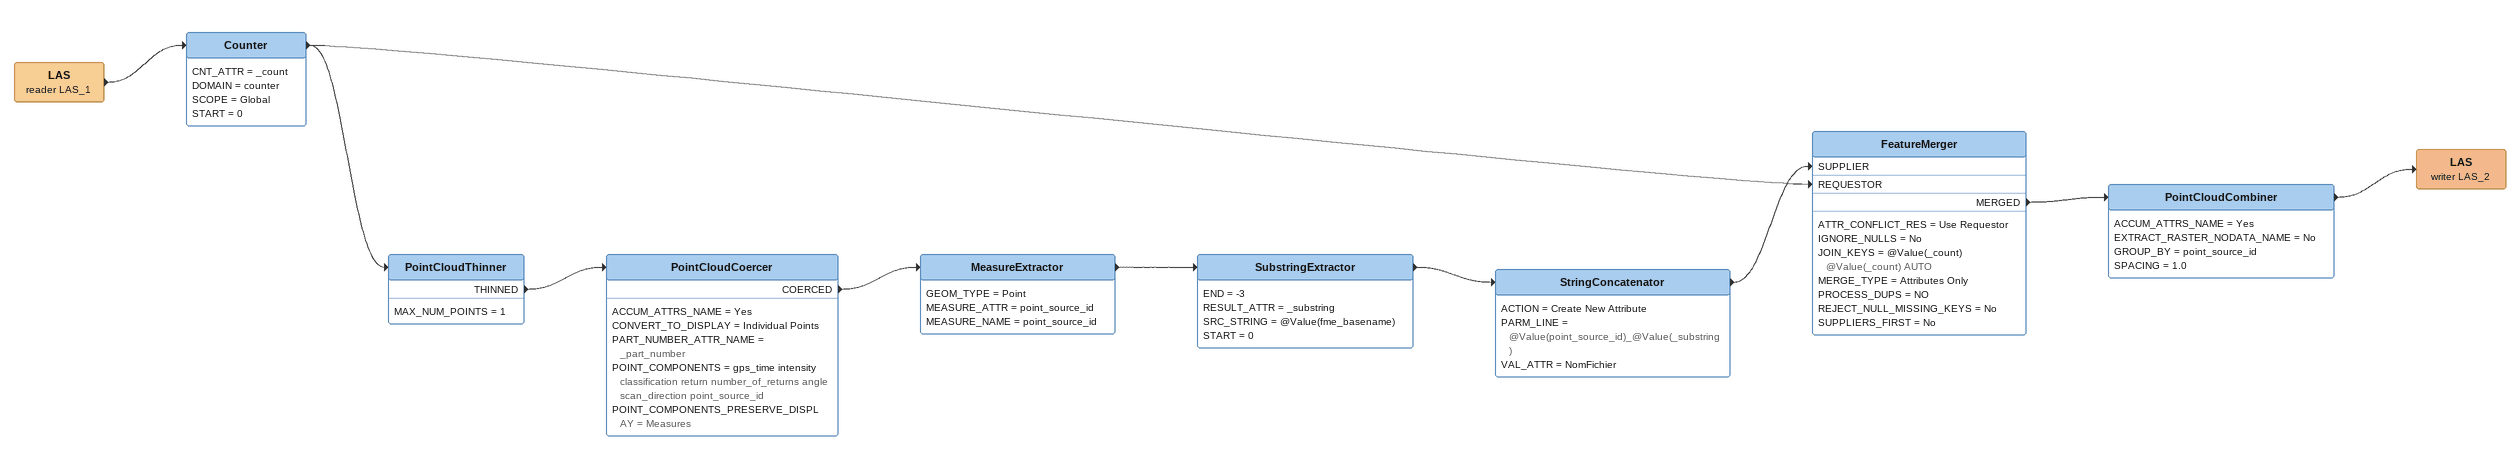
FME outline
LAS (reader LAS_1)
    -> Counter
Counter
    CNT_ATTR = _count
    DOMAIN = counter
    SCOPE = Global
    START = 0
    -> FeatureMerger [REQUESTOR]
    -> PointCloudThinner
PointCloudThinner
    MAX_NUM_POINTS = 1
    THINNED -> PointCloudCoercer
PointCloudCoercer
    ACCUM_ATTRS_NAME = Yes
    CONVERT_TO_DISPLAY = Individual Points
    PART_NUMBER_ATTR_NAME = _part_number
    POINT_COMPONENTS = gps_time intensity classification return number_of_returns angle scan_direction point_source_id
    POINT_COMPONENTS_PRESERVE_DISPLAY = Measures
    COERCED -> MeasureExtractor
MeasureExtractor
    GEOM_TYPE = Point
    MEASURE_ATTR = point_source_id
    MEASURE_NAME = point_source_id
    -> SubstringExtractor
SubstringExtractor
    END = -3
    RESULT_ATTR = _substring
    SRC_STRING = @Value(fme_basename)
    START = 0
    -> StringConcatenator
StringConcatenator
    ACTION = Create New Attribute
    PARM_LINE = @Value(point_source_id)_@Value(_substring)
    VAL_ATTR = NomFichier
    -> FeatureMerger [SUPPLIER]
FeatureMerger
    ATTR_CONFLICT_RES = Use Requestor
    IGNORE_NULLS = No
    JOIN_KEYS = @Value(_count) @Value(_count) AUTO
    MERGE_TYPE = Attributes Only
    PROCESS_DUPS = NO
    REJECT_NULL_MISSING_KEYS = No
    SUPPLIERS_FIRST = No
    MERGED -> PointCloudCombiner
PointCloudCombiner
    ACCUM_ATTRS_NAME = Yes
    EXTRACT_RASTER_NODATA_NAME = No
    GROUP_BY = point_source_id
    SPACING = 1.0
    -> LAS (writer LAS_2)
LAS (writer LAS_2)
